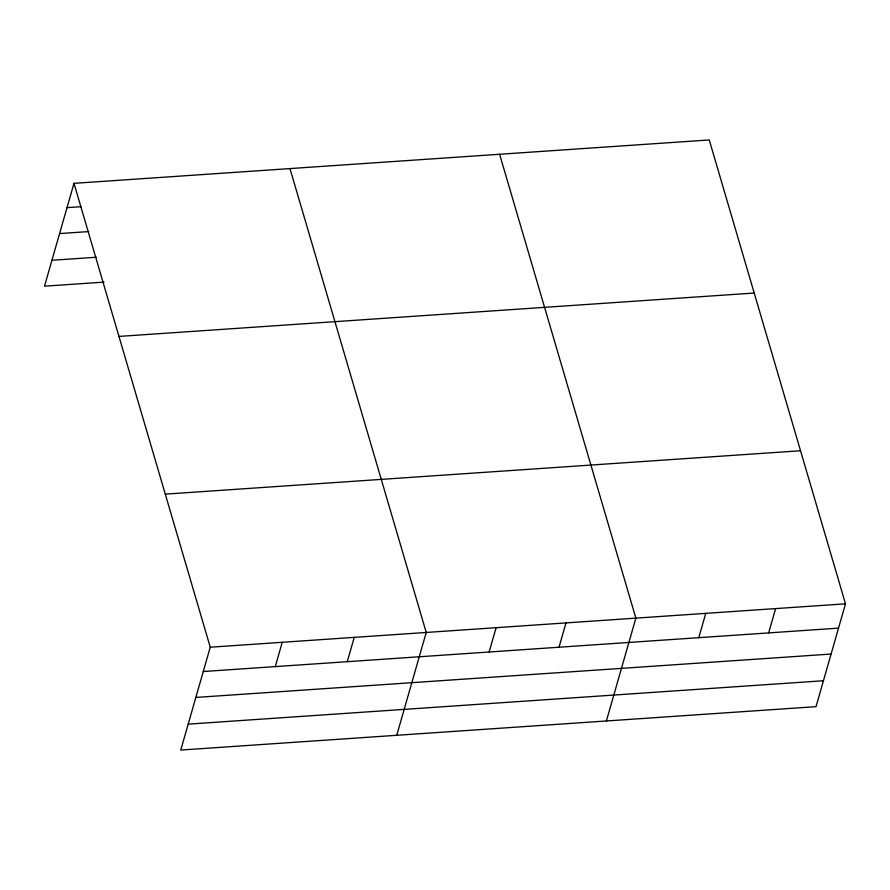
<?xml version="1.0" encoding="UTF-8"?>
<svg xmlns="http://www.w3.org/2000/svg" width="890" height="890" viewBox="0 0 890 890"><rect width="100%" height="100%" fill="white"/><g stroke="black" fill="none" stroke-linecap="round" stroke-linejoin="round"><path stroke-width="1.33" d="M73.992 183.34L210.251 647.208L180.759 750.048L816.008 706.66L845.5 603.821L709.241 139.953L73.992 183.34L44.5 286.18L104.03 282.108M275.266 666.61L282.241 642.291M347.267 661.693L354.242 637.374M396.74 735.296L426.232 632.456L289.973 168.588M489.144 651.992L496.108 627.684M559.02 647.219L565.984 622.911M606.379 720.978L635.872 618.138L499.613 154.27M698.772 637.674L705.748 613.366M768.649 632.901L775.624 608.593M67.017 207.648L80.868 206.703M59.586 233.569L88.666 231.578M51.931 260.269L96.231 257.243M118.949 336.42L754.208 293.032M165.284 494.139L800.533 450.741M210.251 647.208L845.5 603.821M203.276 671.527L838.525 628.129M195.845 697.437L831.093 654.05M188.191 724.137L823.439 680.739"/></g></svg>
